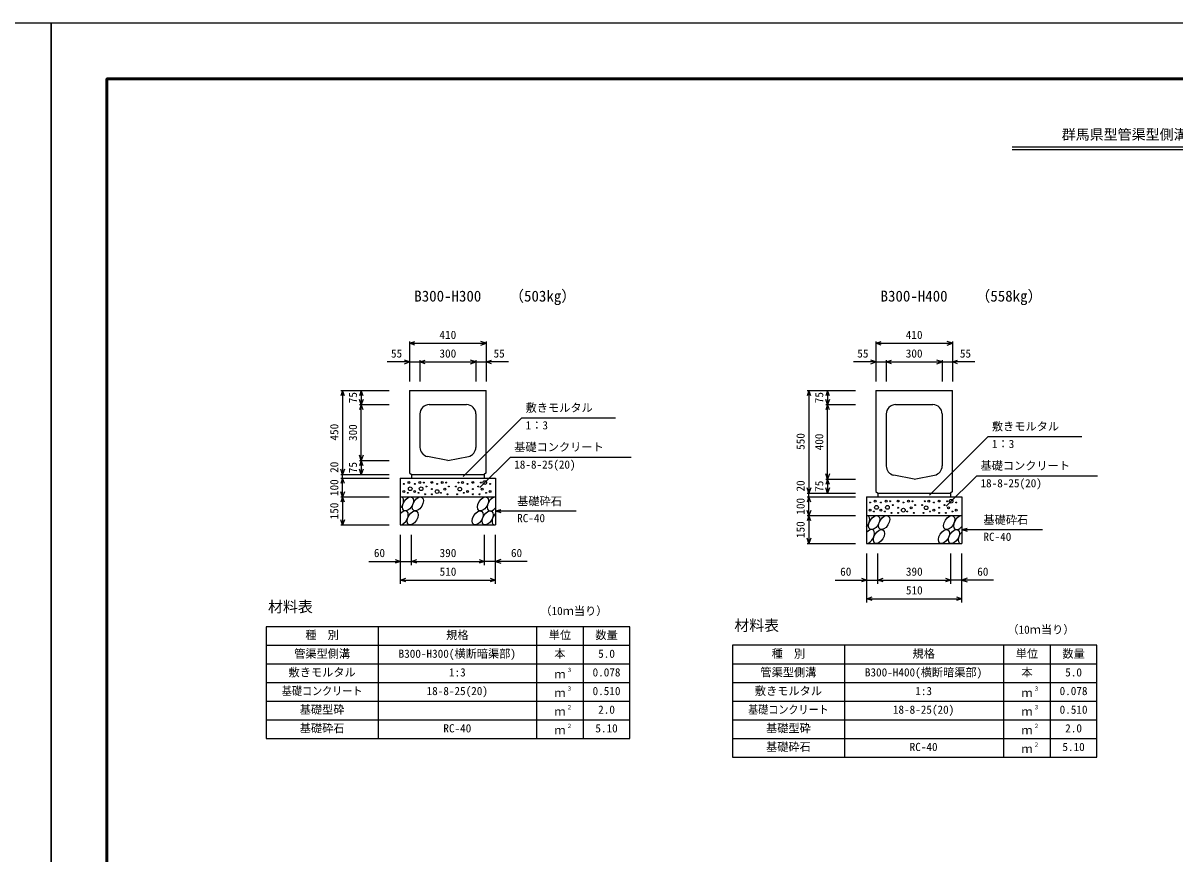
# Model space of a CAD drawing. Units: millimetres, scale not verified. Extents: x -12600 to 12600, y -4455 to 4455.
# Drawn here: x -150 to 6026, y 0 to 4455 of the extents above; entities that cross this region are included whole.
import ezdxf
from ezdxf.enums import TextEntityAlignment as Align

# ---------------------------------------------------------------- set-up
doc = ezdxf.new("R2010")
doc.units = ezdxf.units.MM
doc.header["$LTSCALE"] = 15
for name, color, linetype, lineweight in [('0-0_DIM', 7, 'Continuous', 25), ('0-1_Defpoints', 5, 'Continuous', 25), ('0-2_HATCH', 6, 'Continuous', 25), ('0-3_HYO', 3, 'Continuous', 25), ('0-4_HYO2', 4, 'Continuous', 25), ('0-5_OUTLINE', 3, 'Continuous', 25), ('0-7_TXT', 7, 'Continuous', 25), ('0-8_WAKU', 3, 'Continuous', 25)]:
    doc.layers.add(name, color=color, linetype=linetype, lineweight=lineweight)
doc.styles.add('ＭＳ ゴシック', font='')
doc.styles.get('ＭＳ ゴシック').set_extended_font_data('MS Gothic')

msp = doc.modelspace()

# ---------------------------------------------------------------- linework, layer by layer
at = {"layer": '0-0_DIM'}
for p, q in [((1922.82, 2748.11), (1922.82, 2533.11)), ((1922.82, 2738.11), (2332.82, 2738.11)), ((2332.82, 2748.11), (2332.82, 2533.11)), ((4422.82, 2748.11), (4422.82, 2533.11)), ((4422.82, 2738.11), (4832.82, 2738.11)), ((4832.82, 2748.11), (4832.82, 2533.11)), ((1922.82, 2638.11), (1802.82, 2638.11)), ((1977.82, 2648.11), (1977.82, 2533.11)), ((2277.82, 2648.11), (2277.82, 2533.11)), ((2452.82, 2638.11), (2332.82, 2638.11)), ((4422.82, 2638.11), (4302.82, 2638.11)), ((4477.82, 2648.11), (4477.82, 2533.11)), ((4777.82, 2648.11), (4777.82, 2533.11)), ((4952.82, 2638.11), (4832.82, 2638.11)), ((1553.62, 2484.08), (1813.67, 2484.08)), ((1563.62, 2484.08), (1563.62, 2034.08)), ((1663.62, 2484.08), (1663.62, 2409.08)), ((4053.62, 2484.08), (4313.67, 2484.08)), ((4063.62, 2484.08), (4063.62, 1934.08)), ((4163.62, 2484.08), (4163.62, 2409.08)), ((1653.62, 2409.08), (1813.67, 2409.08)), ((1663.62, 2109.08), (1663.62, 2409.08)), ((4153.62, 2409.08), (4313.67, 2409.08)), ((4163.62, 2009.08), (4163.62, 2409.08)), ((2524.67, 2338.32), (2209.8, 2023.44)), ((2524.67, 2338.32), (3027.33, 2338.32)), ((5024.67, 2238.32), (4709.8, 1923.44)), ((5024.67, 2238.32), (5527.33, 2238.32)), ((1653.62, 2109.08), (1813.67, 2109.08)), ((1663.62, 2109.08), (1663.62, 2034.08)), ((2463.39, 2127.74), (2299.74, 1964.08)), ((2463.39, 2127.74), (3110.26, 2127.74)), ((1553.62, 2034.08), (1813.67, 2034.08)), ((1553.62, 2014.08), (1813.67, 2014.08)), ((1563.62, 2014.08), (1563.62, 2034.08)), ((1563.62, 1914.08), (1563.62, 2014.08)), ((4153.62, 2009.08), (4313.67, 2009.08)), ((4163.62, 2009.08), (4163.62, 1934.08)), ((4963.39, 2027.74), (4799.74, 1864.08)), ((4963.39, 2027.74), (5610.26, 2027.74)), ((4053.62, 1934.08), (4313.67, 1934.08)), ((4063.62, 1914.08), (4063.62, 1934.08)), ((1553.62, 1914.08), (1813.67, 1914.08)), ((1563.62, 1914.08), (1563.62, 1764.08)), ((4053.62, 1914.08), (4313.67, 1914.08)), ((4063.62, 1814.08), (4063.62, 1914.08)), ((2382.82, 1839.08), (2411.8, 1846.85)), ((2382.82, 1839.08), (2816.13, 1839.08)), ((2382.82, 1839.08), (2411.8, 1831.32)), ((4053.62, 1814.08), (4313.67, 1814.08)), ((4063.62, 1814.08), (4063.62, 1664.08)), ((1553.62, 1764.08), (1813.67, 1764.08)), ((4882.82, 1739.08), (4911.8, 1746.85)), ((4882.82, 1739.08), (5316.13, 1739.08)), ((4882.82, 1739.08), (4911.8, 1731.32)), ((1873.57, 1448.57), (1873.57, 1710.91)), ((1933.57, 1548.57), (1933.57, 1710.91)), ((2323.57, 1548.57), (2323.57, 1710.91)), ((2383.57, 1448.57), (2383.57, 1710.91)), ((4053.62, 1664.08), (4313.67, 1664.08)), ((4373.57, 1348.57), (4373.57, 1610.91)), ((4433.57, 1448.57), (4433.57, 1610.91)), ((4823.57, 1448.57), (4823.57, 1610.91)), ((4883.57, 1348.57), (4883.57, 1610.91)), ((1703.57, 1568.57), (1873.57, 1568.57)), ((1873.57, 1568.57), (1933.57, 1568.57)), ((1933.57, 1568.57), (2323.57, 1568.57)), ((1873.57, 1468.57), (2383.57, 1468.57)), ((4203.57, 1468.57), (4373.57, 1468.57)), ((4373.57, 1468.57), (4433.57, 1468.57)), ((4433.57, 1468.57), (4823.57, 1468.57)), ((4373.57, 1368.57), (4883.57, 1368.57))]:
    msp.add_line(p, q, dxfattribs=at)
for points in [[(1951.01, 2727.85), (1922.82, 2738.11), (1951.01, 2748.37)], [(2304.63, 2727.85), (2332.82, 2738.11), (2304.63, 2748.37)], [(4451.01, 2727.85), (4422.82, 2738.11), (4451.01, 2748.37)], [(4804.63, 2727.85), (4832.82, 2738.11), (4804.63, 2748.37)], [(1894.63, 2627.85), (1922.82, 2638.11), (1894.63, 2648.37)], [(1922.82, 2638.11), (1977.82, 2638.11), (2277.82, 2638.11), (2332.82, 2638.11)], [(2006.01, 2627.85), (1977.82, 2638.11), (2006.01, 2648.37)], [(2249.63, 2627.85), (2277.82, 2638.11), (2249.63, 2648.37)], [(2361.01, 2627.85), (2332.82, 2638.11), (2361.01, 2648.37)], [(4394.63, 2627.85), (4422.82, 2638.11), (4394.63, 2648.37)], [(4422.82, 2638.11), (4477.82, 2638.11), (4777.82, 2638.11), (4832.82, 2638.11)], [(4506.01, 2627.85), (4477.82, 2638.11), (4506.01, 2648.37)], [(4749.63, 2627.85), (4777.82, 2638.11), (4749.63, 2648.37)], [(4861.01, 2627.85), (4832.82, 2638.11), (4861.01, 2648.37)], [(1573.88, 2455.89), (1563.62, 2484.08), (1553.36, 2455.89)], [(1673.88, 2455.89), (1663.62, 2484.08), (1653.36, 2455.89)], [(4073.88, 2455.89), (4063.62, 2484.08), (4053.36, 2455.89)], [(4173.88, 2455.89), (4163.62, 2484.08), (4153.36, 2455.89)], [(1673.88, 2437.27), (1663.62, 2409.08), (1653.36, 2437.27)], [(1673.88, 2380.89), (1663.62, 2409.08), (1653.36, 2380.89)], [(4173.88, 2437.27), (4163.62, 2409.08), (4153.36, 2437.27)], [(4173.88, 2380.89), (4163.62, 2409.08), (4153.36, 2380.89)], [(1673.88, 2137.27), (1663.62, 2109.08), (1653.36, 2137.27)], [(1673.88, 2080.89), (1663.62, 2109.08), (1653.36, 2080.89)], [(1573.88, 2062.27), (1563.62, 2034.08), (1553.36, 2062.27)], [(1673.88, 2062.27), (1663.62, 2034.08), (1653.36, 2062.27)], [(1573.88, 1985.89), (1563.62, 2014.08), (1553.36, 1985.89)], [(4173.88, 2037.27), (4163.62, 2009.08), (4153.36, 2037.27)], [(4173.88, 1980.89), (4163.62, 2009.08), (4153.36, 1980.89)], [(1573.88, 1942.27), (1563.62, 1914.08), (1553.36, 1942.27)], [(4073.88, 1962.27), (4063.62, 1934.08), (4053.36, 1962.27)], [(4173.88, 1962.27), (4163.62, 1934.08), (4153.36, 1962.27)], [(1573.88, 1885.89), (1563.62, 1914.08), (1553.36, 1885.89)], [(4073.88, 1885.89), (4063.62, 1914.08), (4053.36, 1885.89)], [(1573.88, 1792.27), (1563.62, 1764.08), (1553.36, 1792.27)], [(4073.88, 1842.27), (4063.62, 1814.08), (4053.36, 1842.27)], [(4073.88, 1785.89), (4063.62, 1814.08), (4053.36, 1785.89)], [(4073.88, 1692.27), (4063.62, 1664.08), (4053.36, 1692.27)], [(1845.38, 1578.83), (1873.57, 1568.57), (1845.38, 1558.31)], [(1961.76, 1558.31), (1933.57, 1568.57), (1961.76, 1578.83)], [(2295.38, 1578.83), (2323.57, 1568.57), (2295.38, 1558.31)], [(2553.57, 1568.57), (2383.57, 1568.57), (2323.57, 1568.57)], [(2411.76, 1578.83), (2383.57, 1568.57), (2411.76, 1558.31)], [(1901.76, 1458.31), (1873.57, 1468.57), (1901.76, 1478.83)], [(2355.38, 1478.83), (2383.57, 1468.57), (2355.38, 1458.31)], [(4345.38, 1478.83), (4373.57, 1468.57), (4345.38, 1458.31)], [(4461.76, 1458.31), (4433.57, 1468.57), (4461.76, 1478.83)], [(4795.38, 1478.83), (4823.57, 1468.57), (4795.38, 1458.31)], [(5053.57, 1468.57), (4883.57, 1468.57), (4823.57, 1468.57)], [(4911.76, 1478.83), (4883.57, 1468.57), (4911.76, 1458.31)], [(4401.76, 1358.31), (4373.57, 1368.57), (4401.76, 1378.83)], [(4855.38, 1378.83), (4883.57, 1368.57), (4855.38, 1358.31)]]:
    msp.add_lwpolyline(points, dxfattribs=at)
at = {"layer": '0-1_Defpoints'}
for points in [[(-12600, -4455), (0, -4455), (0, 4455), (-12600, 4455)], [(0, -4455), (12600, -4455), (12600, 4455), (0, 4455)]]:
    msp.add_lwpolyline(points, close=True, dxfattribs=at)
at = {"layer": '0-2_HATCH'}
for centre, radius in [((1891.21, 1984.26), 2.5), ((1919.24, 1991.26), 5), ((1949.76, 1984.26), 2.5), ((1977.79, 1991.26), 5), ((1998.82, 1991.26), 2.5), ((2041.72, 1992.13), 5), ((2069.76, 1984.26), 2.5), ((2097.79, 1991.26), 5), ((2118.82, 1991.26), 2.5), ((2184.68, 1991.26), 2.5), ((2205.71, 1991.26), 5), ((2233.74, 1984.26), 2.5), ((2261.78, 1992.13), 5), ((2304.68, 1991.26), 2.5), ((2325.71, 1991.26), 10), ((2353.74, 1984.26), 2.5), ((1891.21, 1943.11), 5), ((1912.23, 1936.11), 2.5), ((1925.78, 1958.25), 10), ((1949.76, 1943.11), 5), ((1970.78, 1936.11), 2.5), ((1984.33, 1958.25), 10), ((2005.83, 1928.23), 2.5), ((2012.84, 1970.25), 2.5), ((2041.72, 1956.24), 2.5), ((2041.72, 1928.23), 2.5), ((2069.76, 1943.11), 10), ((2090.78, 1936.11), 2.5), ((2111.81, 1956.24), 5), ((2125.83, 1928.23), 2.5), ((2132.84, 1970.25), 2.5), ((2170.66, 1970.25), 2.5), ((2177.67, 1928.23), 2.5), ((2191.69, 1956.24), 10), ((2212.72, 1936.11), 2.5), ((2233.74, 1943.11), 5), ((2261.78, 1956.24), 2.5), ((2261.78, 1928.23), 2.5), ((2290.66, 1970.25), 2.5), ((2297.67, 1928.23), 2.5), ((2311.69, 1956.24), 5), ((2332.72, 1936.11), 2.5), ((2353.74, 1943.11), 5), ((4391.21, 1884.26), 2.5), ((4419.24, 1891.26), 5), ((4425.78, 1858.25), 10), ((4449.76, 1884.26), 2.5), ((4477.79, 1891.26), 5), ((4484.33, 1858.25), 10), ((4498.82, 1891.26), 2.5), ((4512.84, 1870.25), 2.5), ((4541.72, 1892.13), 5), ((4541.72, 1856.24), 2.5), ((4569.76, 1843.11), 10), ((4569.76, 1884.26), 2.5), ((4597.79, 1891.26), 5), ((4611.81, 1856.24), 5), ((4618.82, 1891.26), 2.5), ((4632.84, 1870.25), 2.5), ((4670.66, 1870.25), 2.5), ((4691.69, 1856.24), 10), ((4684.68, 1891.26), 2.5), ((4705.71, 1891.26), 5), ((4733.74, 1884.26), 2.5), ((4761.78, 1892.13), 5), ((4761.78, 1856.24), 2.5), ((4790.66, 1870.25), 2.5), ((4804.68, 1891.26), 2.5), ((4811.69, 1856.24), 5), ((4825.71, 1891.26), 10), ((4853.74, 1884.26), 2.5), ((4391.21, 1843.11), 5), ((4412.23, 1836.11), 2.5), ((4449.76, 1843.11), 5), ((4470.78, 1836.11), 2.5), ((4505.83, 1828.23), 2.5), ((4541.72, 1828.23), 2.5), ((4590.78, 1836.11), 2.5), ((4625.83, 1828.23), 2.5), ((4677.67, 1828.23), 2.5), ((4712.72, 1836.11), 2.5), ((4733.74, 1843.11), 5), ((4761.78, 1828.23), 2.5), ((4797.67, 1828.23), 2.5), ((4832.72, 1836.11), 2.5), ((4853.74, 1843.11), 5)]:
    msp.add_circle(centre, radius, dxfattribs=at)
for centre, start_param, end_param in [((1860.46, 1876.56), 4.385593, 6.6745444), ((2368.96, 1876.56), 0.3357715, 4.4411806), ((1885.78, 1801.57), 3.5111464, 7.548991), ((2394.28, 1801.57), 1.2110787, 3.5658734), ((4360.46, 1776.56), 4.385593, 6.6745444), ((4868.96, 1776.56), 0.3357715, 4.4411806), ((4385.78, 1701.57), 3.5111464, 7.548991), ((4894.28, 1701.57), 1.2110787, 3.5658734)]:
    msp.add_ellipse(centre, major_axis=(21.81, 35.31), ratio=0.5792, start_param=start_param, end_param=end_param, dxfattribs=at)
for centre in [(1913.67, 1876.56), (1966.87, 1876.56), (2315.75, 1876.56), (1938.99, 1801.57), (2287.87, 1801.57), (2341.08, 1801.57), (4413.67, 1776.56), (4466.87, 1776.56), (4815.75, 1776.56), (4438.99, 1701.57), (4787.87, 1701.57), (4841.08, 1701.57)]:
    msp.add_ellipse(centre, major_axis=(21.81, 35.31), ratio=0.5792, dxfattribs=at)
at = {"layer": '0-3_HYO'}
for p, q in [((1753.57, 1218.57), (1753.57, 618.57)), ((2603.57, 1218.57), (2603.57, 618.57)), ((2853.57, 1218.57), (2853.57, 618.57)), ((1153.57, 1118.57), (3103.57, 1118.57)), ((4253.57, 1118.57), (4253.57, 518.57)), ((5107.57, 1118.57), (5107.57, 518.57)), ((5357.57, 1118.57), (5357.57, 518.57)), ((3653.57, 1018.57), (5607.57, 1018.57))]:
    msp.add_line(p, q, dxfattribs=at)
for points in [[(1153.57, 618.57), (3103.57, 618.57), (3103.57, 1218.57), (1153.57, 1218.57)], [(3653.57, 518.57), (5607.57, 518.57), (5607.57, 1118.57), (3653.57, 1118.57)]]:
    msp.add_lwpolyline(points, close=True, dxfattribs=at)
at = {"layer": '0-4_HYO2'}
for p, q in [((1153.57, 1018.57), (3103.57, 1018.57)), ((1153.57, 918.57), (3103.57, 918.57)), ((3653.57, 918.57), (5607.57, 918.57)), ((1153.57, 818.57), (3103.57, 818.57)), ((3653.57, 818.57), (5607.57, 818.57)), ((1153.57, 718.57), (3103.57, 718.57)), ((3653.57, 718.57), (5607.57, 718.57)), ((3653.57, 618.57), (5607.57, 618.57))]:
    msp.add_line(p, q, dxfattribs=at)
at = {"layer": '0-5_OUTLINE'}
for p, q in [((1922.82, 2484.08), (1922.82, 2044.08)), ((1922.82, 2484.08), (2332.82, 2484.08)), ((2332.82, 2044.08), (2332.82, 2484.08)), ((4422.82, 2484.08), (4422.82, 1944.08)), ((4422.82, 2484.08), (4832.82, 2484.08)), ((4832.82, 1944.08), (4832.82, 2484.08)), ((2027.82, 2409.08), (2227.82, 2409.08)), ((4527.82, 2409.08), (4727.82, 2409.08)), ((1977.82, 2359.2), (1977.82, 2180.2)), ((2277.82, 2359.08), (2277.82, 2180.07)), ((4477.82, 2359.08), (4477.82, 2080.2)), ((4777.82, 2359.08), (4777.82, 2080.07)), ((2127.82, 2109.08), (2018.02, 2131.04)), ((2127.82, 2109.08), (2237.63, 2131.04)), ((1922.82, 2044.08), (1932.82, 2034.08)), ((2332.82, 2044.08), (2322.82, 2034.08)), ((1872.82, 2014.08), (2382.82, 2014.08)), ((1872.82, 2014.08), (1872.82, 1764.08)), ((1932.82, 2034.08), (2322.82, 2034.08)), ((1932.82, 2034.08), (1932.82, 2014.08)), ((2322.82, 2034.08), (2322.82, 2014.08)), ((2382.82, 2014.08), (2382.82, 1764.08)), ((4627.82, 2009.08), (4518.02, 2031.04)), ((4627.82, 2009.08), (4737.63, 2031.04)), ((4422.82, 1944.08), (4432.82, 1934.08)), ((4432.82, 1934.08), (4822.82, 1934.08)), ((4432.82, 1934.08), (4432.82, 1914.08)), ((4832.82, 1944.08), (4822.82, 1934.08)), ((4822.82, 1934.08), (4822.82, 1914.08)), ((1872.82, 1914.08), (2382.82, 1914.08)), ((4372.82, 1914.08), (4882.82, 1914.08)), ((4372.82, 1914.08), (4372.82, 1664.08)), ((4882.82, 1914.08), (4882.82, 1664.08)), ((4372.82, 1814.08), (4882.82, 1814.08)), ((1872.82, 1764.08), (2382.82, 1764.08)), ((4372.82, 1664.08), (4882.82, 1664.08))]:
    msp.add_line(p, q, dxfattribs=at)
for centre, start, end in [((2027.82, 2359.08), 90, 180.00001), ((2227.82, 2359.08), 0, 90), ((4527.82, 2359.08), 90, 180.00001), ((4727.82, 2359.08), 0, 90), ((2027.82, 2180.07), 180.05732, 258.69008), ((2227.82, 2180.07), 281.30993, 0), ((4527.82, 2080.07), 180.05732, 258.69008), ((4727.82, 2080.07), 281.30993, 0)]:
    msp.add_arc(centre, 50, start, end, dxfattribs=at)
at = {"layer": '0-7_TXT'}
for p, q in [((5152.48, 3790.79), (7447.52, 3790.79)), ((5152.48, 3776.39), (7447.52, 3776.39))]:
    msp.add_line(p, q, dxfattribs=at)
at = {"layer": '0-8_WAKU', "lineweight": 50}
msp.add_lwpolyline([(300, -4155), (12300, -4155), (12300, 4155), (300, 4155)], close=True, dxfattribs=at)

# ---------------------------------------------------------------- texts
at = {"layer": '0-0_DIM', "style": 'ＭＳ ゴシック'}
for s, p in [('410', (2082.82, 2748.11)), ('410', (4582.82, 2748.11)), ('55', (1822.82, 2648.11)), ('300', (2082.82, 2648.11)), ('55', (2372.82, 2648.11)), ('55', (4322.82, 2648.11)), ('300', (4582.82, 2648.11)), ('55', (4872.82, 2648.11)), ('敷きモルタル', (2544.67, 2357.06)), ('1：3', (2544.67, 2263.24)), ('敷きモルタル', (5044.67, 2257.06)), ('基礎コンクリート', (2483.39, 2146.47)), ('1：3', (5044.67, 2163.24)), ('18-8-25(20)', (2483.39, 2052.66)), ('基礎コンクリート', (4983.39, 2046.47)), ('18-8-25(20)', (4983.39, 1952.66)), ('基礎砕石', (2499.14, 1856.25)), ('RC-40', (2499.14, 1765.56)), ('基礎砕石', (4999.14, 1756.25)), ('RC-40', (4999.14, 1665.56)), ('60', (1731.13, 1578.57)), ('390', (2083.57, 1578.57)), ('60', (2466.01, 1578.57)), ('510', (2083.57, 1478.57)), ('60', (4231.13, 1478.57)), ('390', (4583.57, 1478.57)), ('60', (4966.01, 1478.57)), ('510', (4583.57, 1378.57))]:
    msp.add_text(s, height=43.99, dxfattribs=at).set_placement(p, align=Align.BOTTOM_LEFT)
for s, p in [('75', (1653.62, 2416.58)), ('75', (4153.62, 2416.58)), ('450', (1553.62, 2216.58)), ('300', (1653.62, 2214.08)), ('550', (4053.62, 2166.58)), ('400', (4153.62, 2164.08)), ('20', (1553.62, 2043.29)), ('75', (1653.62, 2041.58)), ('100', (1553.62, 1919.08)), ('20', (4053.62, 1943.29)), ('75', (4153.62, 1941.58)), ('150', (1553.62, 1794.08)), ('100', (4053.62, 1819.08)), ('150', (4053.62, 1694.08))]:
    msp.add_text(s, height=43.99, rotation=90, dxfattribs=at).set_placement(p, align=Align.BOTTOM_LEFT)
at = {"layer": '0-7_TXT', "style": 'ＭＳ ゴシック'}
for s, height, p in [('群馬県型管渠型側溝 横断暗渠部\u3000断面図及び材料表', 54.99, (5418.75, 3813.29)), ('（503kg）', 58.65, (2456.19, 2944.08)), ('（558kg）', 58.65, (4956.19, 2944.08)), ('B300-H300', 58.65, (1947.82, 2944.08)), ('B300-H400', 58.65, (4447.82, 2944.08)), ('材料表', 58.65, (1163.57, 1278.57)), ('（10ｍ当り）', 43.99, (2623.57, 1267.57)), ('材料表', 58.65, (3663.57, 1178.57)), ('種\u3000別', 43.99, (1363.57, 1138.57)), ('規格', 43.99, (2118.57, 1138.57)), ('単位', 43.99, (2668.57, 1138.57)), ('数量', 43.99, (2918.57, 1138.57)), ('（10ｍ当り）', 43.99, (5127.57, 1167.57)), ('管渠型側溝', 43.99, (1303.57, 1038.57)), ('B300-H300(横断暗渠部)', 43.99, (1863.57, 1038.57)), ('本', 43.99, (2698.57, 1038.57)), ('5.0', 43.99, (2933.57, 1038.57)), ('種\u3000別', 43.99, (3863.57, 1038.57)), ('規格', 43.99, (4618.57, 1038.57)), ('単位', 43.99, (5172.57, 1038.57)), ('数量', 43.99, (5422.57, 1038.57)), ('敷きモルタル', 43.99, (1273.57, 938.57)), ('1:3', 43.99, (2133.57, 938.57)), ('３', 21.99, (2764.11, 968.94)), ('0.078', 43.99, (2903.57, 938.57)), ('管渠型側溝', 43.99, (3803.57, 938.57)), ('B300-H400(横断暗渠部)', 43.99, (4363.57, 938.57)), ('本', 43.99, (5202.57, 938.57)), ('5.0', 43.99, (5437.57, 938.57)), ('ｍ', 43.99, (2698.57, 928.57)), ('18-8-25(20)', 43.99, (2013.57, 838.57)), ('ｍ', 43.99, (2698.57, 828.57)), ('３', 21.99, (2764.11, 868.94)), ('0.510', 43.99, (2903.57, 838.57)), ('敷きモルタル', 43.99, (3773.57, 838.57)), ('1:3', 43.99, (4633.57, 838.57)), ('ｍ', 43.99, (5202.57, 828.57)), ('３', 21.99, (5268.11, 868.94)), ('0.078', 43.99, (5407.57, 838.57)), ('基礎型砕', 43.99, (1333.57, 738.57)), ('ｍ', 43.99, (2698.57, 728.57)), ('２', 21.99, (2764.11, 768.94)), ('2.0', 43.99, (2933.57, 738.57)), ('18-8-25(20)', 43.99, (4513.57, 738.57)), ('ｍ', 43.99, (5202.57, 728.57)), ('３', 21.99, (5268.11, 768.94)), ('0.510', 43.99, (5407.57, 738.57)), ('基礎砕石', 43.99, (1333.57, 638.57)), ('RC-40', 43.99, (2103.57, 638.57)), ('２', 21.99, (2764.11, 668.94)), ('5.10', 43.99, (2918.57, 638.57)), ('基礎型砕', 43.99, (3833.57, 638.57)), ('２', 21.99, (5268.11, 668.94)), ('2.0', 43.99, (5437.57, 638.57)), ('ｍ', 43.99, (2698.57, 628.57)), ('ｍ', 43.99, (5202.57, 628.57)), ('基礎砕石', 43.99, (3833.57, 538.57)), ('RC-40', 43.99, (4603.57, 538.57)), ('ｍ', 43.99, (5202.57, 528.57)), ('２', 21.99, (5268.11, 568.94)), ('5.10', 43.99, (5422.57, 538.57))]:
    msp.add_text(s, height=height, dxfattribs=at).set_placement(p, align=Align.BOTTOM_LEFT)
at = {"layer": '0-7_TXT', "style": 'ＭＳ ゴシック', "width": 0.9}
for p in [(1237.57, 838.57), (3737.57, 738.57)]:
    msp.add_text('基礎コンクリート', height=43.99, dxfattribs=at).set_placement(p, align=Align.BOTTOM_LEFT)

doc.saveas('drawing.dxf')
